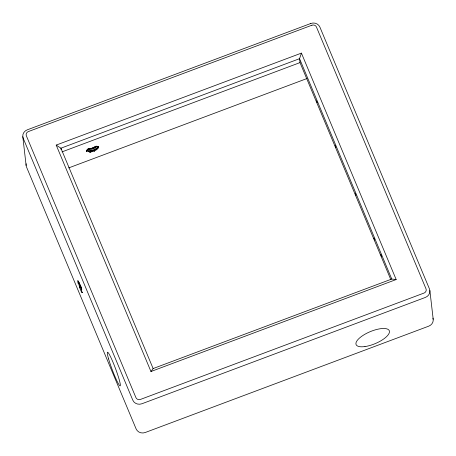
<?xml version="1.0" encoding="UTF-8"?>
<svg xmlns="http://www.w3.org/2000/svg" width="456" height="456" viewBox="0 0 456 456"><rect width="100%" height="100%" fill="white"/><g stroke="black" fill="none" stroke-linecap="round" stroke-linejoin="round"><path stroke-width="0.68" d="M87.107 149.75L86.292 151.637L86.691 150.543L88.812 148.411M78.586 281.551L78.62 283.432L79.931 288.403A5.877 0.57 69.4 0 0 82.194 292.695L82.211 292.353L82.285 292.655M301.416 53.113L396.167 279.539L150.959 371.52L56.202 145.094L301.416 53.113L299.546 58.687L300.002 62.609L390.843 279.688M87.94 148.93L87.387 150.907C89.564 152.92 93.03 151.318 95.418 150.434A5.877 2.115 -22.7 0 0 98.182 146.598L98.416 147.242C96.034 150.263 90.921 152.293 87.307 150.571L87.056 150.052M150.959 371.52L153.125 368.562L391.761 279.043L396.167 279.539M97.356 146.382C94.808 148.685 91.16 150.001 87.723 149.596M96.832 146.091L92.71 148.36L87.928 149.089M98.291 147.391C95.253 149.773 91.337 151.25 87.449 151.044M98.359 147.573L93.229 150.36L88.738 151.272M96.102 146.239L91.827 148.206L88.772 148.89M96.165 146.422L91.89 148.382L88.834 149.066M62.033 151.876L300.002 62.609M68.656 167.922L307.11 78.478M89.519 152.572L90.949 152.298M98.182 146.598L97.555 146.33L98.41 146.809M56.202 145.094L60.91 148.206L153.125 368.562M78.386 281.546L77.805 280.622L80.096 284.829M78.945 282.196L79.595 283.37M82.234 292.649L79.321 283.552M80.792 286.339L81.464 287.89M391.761 279.043L299.546 58.687L60.91 148.206L61.064 149.511M316.453 100.804L317.279 102.771M335.137 145.453L335.964 147.425M355.195 193.39L356.022 195.356M373.886 238.038L374.707 240.01M380.754 254.454L381.575 256.426M81.806 289.731L80.29 284.994M78.295 283.883L77.68 281.608M429.871 290.535L433.2 319.285M22.8 136.714L26.129 165.465M432.961 318.168A7.057 6.544 -6.6 0 1 428.731 326.165L145.225 432.51A7.057 6.544 -6.6 0 1 136.11 428.908L26.562 167.118A7.057 6.544 -6.6 0 1 26.169 163.755M94.187 150.947L94.01 151.192L94.734 150.828L94.187 150.947M310.775 23.49L27.269 129.835A7.057 6.544 -6.6 0 0 23.233 138.367L132.787 400.157A7.057 6.544 -6.6 0 0 141.901 403.76L425.408 297.415A7.057 6.544 -6.6 0 0 429.438 288.882L319.89 27.092A7.057 6.544 -6.6 0 0 310.775 23.49M311.893 25.217L28.386 131.562A3.528 3.272 -6.6 0 0 26.368 135.831L135.922 397.615A3.528 3.272 -6.6 0 0 140.476 399.422L423.983 293.077A3.528 3.272 -6.6 0 0 426.001 288.808L316.447 27.018A3.528 3.272 -6.6 0 0 311.893 25.217M79.526 287.08L79.629 287.65L79.526 287.08M364.982 346.56A17.989 6.481 -22.7 0 0 389.464 331.352A17.989 6.481 -22.7 0 0 363.649 335.012A17.989 6.481 -22.7 0 0 364.982 346.56M108.585 358.923A17.989 1.738 69.4 0 0 119.808 385.736A17.989 1.738 69.4 0 0 113.037 362.332A17.989 1.738 69.4 0 0 108.585 358.923"/></g></svg>
